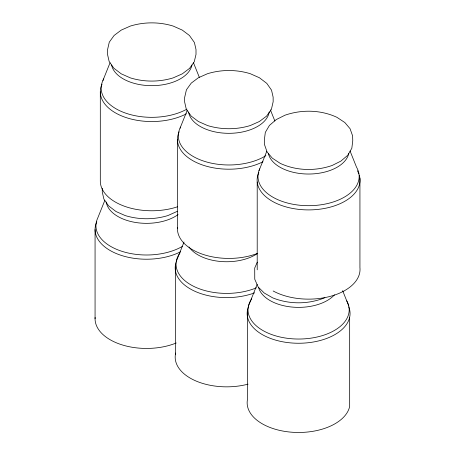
<?xml version="1.0" encoding="UTF-8"?>
<svg xmlns="http://www.w3.org/2000/svg" width="455" height="455" viewBox="0 0 455 455"><rect width="100%" height="100%" fill="white"/><g stroke="black" fill="none" stroke-linecap="round" stroke-linejoin="round"><path stroke-width="0.68" d="M176.278 261.443L184.025 242.003M248.407 306.198L257.16 284.324M102.898 80.558L110.03 62.824M104.792 200.49L97.66 218.229A50.59 29.211 0 0 0 121.229 251.086A50.59 29.211 0 0 0 182.301 246.445M180.032 128.208L187.164 110.474M258.992 170.665L266.823 151.196M257.291 262.148L254.715 268.04L254.755 279.245L258.082 286.798M347.933 154.916L351.823 148.285L352.756 140.84L352.625 135.914L350.066 128.702L344.827 122.526L336.916 117.31C320.747 109.774 301.716 109.393 284.955 115.217L276.248 119.574L269.406 125.455L265.316 132.394L264.418 139.429L264.418 144.371L267.074 151.97L272.312 158.147L280.223 163.362C296.393 170.904 315.423 171.285 332.19 165.455L340.897 161.104L347.489 155.491M189.661 68.222L194.245 61.795L196.003 54.446L196.003 49.504L194.399 42.514L189.422 35.467L182.284 30.098L173.156 26.06C159.278 21.806 144.252 21.806 130.375 26.06L121.252 30.098L114.108 35.467L109.285 42.15L107.499 49.908L107.534 54.446L109.132 61.436L113.869 68.222L121.252 73.847L130.375 77.89C144.252 82.139 159.278 82.139 173.156 77.89L182.284 73.847L189.422 68.478M177.274 211.347L167.918 215.556C154.04 219.81 139.014 219.81 125.136 215.556L116.008 211.518L108.631 205.893L103.894 199.108L102.29 192.112L102.256 188.268M324.87 297.707C308.376 304.463 289.329 304.497 272.778 297.894L264.281 293.043L258.542 287.389M186.63 109.774L191.242 116.127L198.38 121.496L207.508 125.54C221.38 129.789 236.412 129.789 250.29 125.54L259.413 121.496L266.556 116.127L271.379 109.445L273.165 101.687L273.131 97.154L271.533 90.158L266.795 83.379L259.413 77.748L250.29 73.71C236.412 69.456 221.38 69.456 207.508 73.71L198.38 77.748L191.242 83.117L186.419 89.8L184.628 97.558L184.662 102.096L186.169 108.705M270.367 109.814L274.86 120.984M193.5 62.824L199.313 77.276M350.066 151.02L356.544 167.213A50.59 29.211 0 0 1 310.02 205.677A50.59 29.211 0 0 1 259.754 168.811M342.655 290.688L348.723 305.828M359.933 178.383L359.933 267.608A51.461 29.712 0 0 1 330.33 296.347A51.461 29.712 0 0 1 273.159 290.984M349.667 317.232L349.667 406.457A51.461 29.712 0 0 1 292.218 432.25A51.461 29.712 0 0 1 247.548 399.08L247.548 309.855M257.206 182.017L257.206 269.826M177.439 139.486L177.439 228.711M175.414 265.111L175.414 354.337M100.305 91.836L100.305 181.062A51.461 29.712 0 0 0 177.495 206.792M95.067 229.508L95.067 318.733M186.448 113.784A51.461 29.712 0 0 1 125.023 117.219A51.461 29.712 0 0 1 102.062 84.147M191.964 65.014A40.472 23.37 0 0 1 151.765 85.671A40.472 23.37 0 0 1 111.566 65.014M186.988 109.086A50.59 29.211 0 0 1 124.835 112.846A50.59 29.211 0 0 1 103.774 78.88M359.285 175.169A51.461 29.712 0 0 1 306.238 209.88A51.461 29.712 0 0 1 258.849 172.542M357.368 170.767A51.461 29.712 0 0 1 358.858 173.89M348.786 153.312A40.472 23.37 0 0 1 308.683 174.032A40.472 23.37 0 0 1 268.382 153.443M262.984 161.741A51.461 29.712 0 0 1 201.815 164.75A51.461 29.712 0 0 1 179.19 131.796M257.308 253.481A51.461 29.712 0 0 1 203.567 254.572A51.461 29.712 0 0 1 177.484 227.426M265.891 155.695A50.59 29.211 0 0 1 203.482 161.024A50.59 29.211 0 0 1 180.595 127.087M269.218 111.981A40.472 23.37 0 0 1 228.899 133.321A40.472 23.37 0 0 1 188.575 111.981M254.624 292.844A51.461 29.712 0 0 1 198.073 292.616A51.461 29.712 0 0 1 176.028 262.552M248.066 384.145A51.461 29.712 0 0 1 195.929 380.971A51.461 29.712 0 0 1 175.67 353.057M257.473 253.515A40.472 23.37 0 0 1 189.018 246.98M256.444 287.793A50.59 29.211 0 0 1 195.286 287.111A50.59 29.211 0 0 1 179.97 252.923M348.775 306.937A51.461 29.712 0 0 1 298.935 343.252A51.461 29.712 0 0 1 248.293 307.307M346.755 300.857A50.59 29.211 0 0 1 296.728 339.015A50.59 29.211 0 0 1 251.746 298.821M334.482 294.829A40.472 23.37 0 0 1 291.678 307.028A40.472 23.37 0 0 1 258.514 287.207M176.25 342.985A51.461 29.712 0 0 1 121.894 344.816A51.461 29.712 0 0 1 95.112 317.448M180.618 251.763A51.461 29.712 0 0 1 119.443 254.772A51.461 29.712 0 0 1 96.818 221.818M178.087 214.601A40.472 23.37 0 0 1 134.771 222.33A40.472 23.37 0 0 1 106.208 202.003"/></g></svg>
